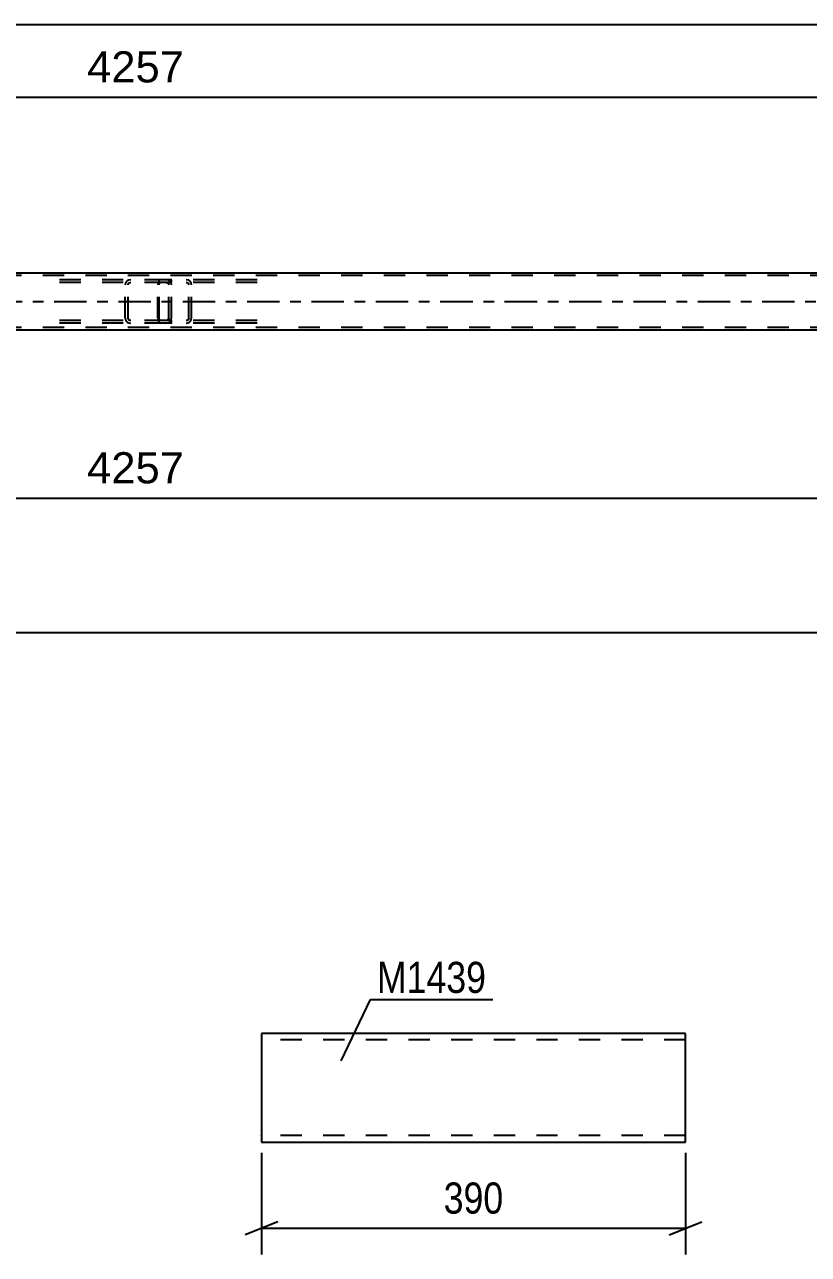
# Model space of a CAD drawing. Header units: millimetres. Extents: x 0 to 841, y 0 to 594.
# Drawn here: x 506.4 to 578.4, y 143.6 to 256.8 of the extents above; entities that cross this region are included whole.
import ezdxf

# ---------------------------------------------------------------- set-up
doc = ezdxf.new("R2010")
doc.units = ezdxf.units.MM
doc.linetypes.add('DXK_LINE_DOT2', pattern=[3.9198, 1.9599, -1.9599])
doc.linetypes.add('DXK_LINE_DOT3', pattern=[5.9187, 2.979, -0.9799, 0.9799, -0.9799])
doc.styles.add('Arial', font='ARIAL.TTF', dxfattribs={"height": 0.2})
doc.styles.add('Arial Narrow', font='ARIALN.TTF', dxfattribs={"height": 0.2})

# ---------------------------------------------------------------- blocks, each defined once
blk = doc.blocks.new('Part-317311729-4478 - 4224')
at = {"color": 2, "linetype": 'Continuous'}
for p, q in [((124.36, 233.92), (698.14, 233.92)), ((600.89, 228.64), (436.62, 228.64))]:
    blk.add_line(p, q, dxfattribs=at)
at = {"color": 7, "linetype": 'DXK_LINE_DOT2'}
for p, q in [((698.14, 233.68), (124.36, 233.68)), ((698.14, 228.88), (124.36, 228.88))]:
    blk.add_line(p, q, dxfattribs=at)
at = {"color": 7, "linetype": 'DXK_LINE_DOT3'}
blk.add_line((124.36, 231.28), (698.14, 231.28), dxfattribs=at)
blk = doc.blocks.new('Part-317311729-4341 - 4224')
at = {"color": 7, "linetype": 'DXK_LINE_DOT2'}
for p, q in [((518.77, 233.25), (518.69, 233.14)), ((518.88, 233.28), (518.77, 233.25)), ((527.74, 233.28), (518.88, 233.28)), ((519.87, 233.04), (519.87, 233.28)), ((521.4, 233.25), (521.21, 233.28)), ((518.63, 232.99), (518.61, 232.8)), ((518.61, 229.76), (518.61, 232.8)), ((518.69, 233.14), (518.63, 232.99)), ((518.74, 232.8), (518.75, 232.89)), ((518.74, 229.76), (518.74, 232.8)), ((518.75, 232.89), (518.78, 232.97)), ((518.78, 232.97), (518.83, 233.02)), ((518.83, 233.02), (518.88, 233.04)), ((527.74, 233.04), (518.88, 233.04)), ((521.21, 233.04), (521.31, 233.02)), ((521.31, 233.02), (521.39, 232.97)), ((521.39, 232.97), (521.44, 232.89)), ((521.44, 232.89), (521.46, 232.8)), ((521.46, 229.76), (521.46, 232.8)), ((521.72, 232.8), (521.68, 232.99)), ((521.72, 229.76), (521.72, 232.8)), ((518.61, 229.76), (518.63, 229.58)), ((518.63, 229.58), (518.69, 229.42)), ((518.69, 229.42), (518.77, 229.32)), ((518.75, 229.67), (518.74, 229.76)), ((518.78, 229.59), (518.75, 229.67)), ((518.77, 229.32), (518.88, 229.28)), ((518.83, 229.54), (518.78, 229.59)), ((518.88, 229.52), (518.83, 229.54)), ((527.74, 229.52), (518.88, 229.52)), ((527.74, 229.28), (518.88, 229.28)), ((519.87, 229.28), (519.87, 229.52)), ((521.31, 229.54), (521.21, 229.52)), ((521.21, 229.28), (521.4, 229.32)), ((521.39, 229.59), (521.31, 229.54)), ((521.44, 229.67), (521.39, 229.59)), ((521.46, 229.76), (521.44, 229.67)), ((521.68, 229.58), (521.72, 229.76))]:
    blk.add_line(p, q, dxfattribs=at)
for centre, start, end in [((521.23, 232.79), 23.8494, 68.8059), ((521.23, 229.78), 291.1941, 336.1506)]:
    blk.add_arc(centre, 0.492, start, end, dxfattribs=at)
blk = doc.blocks.new('Part-317311729-4337 - 4224')
at = {"color": 7, "linetype": 'DXK_LINE_DOT2'}
for p, q in [((519.36, 233.28), (508.5, 233.28)), ((516.12, 233.28), (515.93, 233.25)), ((519.55, 233.25), (519.36, 233.28)), ((519.36, 233.04), (508.5, 233.04)), ((515.65, 232.99), (515.61, 232.8)), ((515.61, 229.76), (515.61, 232.8)), ((515.87, 232.8), (515.89, 232.89)), ((515.87, 229.76), (515.87, 232.8)), ((515.89, 232.89), (515.94, 232.97)), ((515.94, 232.97), (516.03, 233.02)), ((516.03, 233.02), (516.12, 233.04)), ((519.36, 233.04), (519.46, 233.02)), ((519.46, 233.02), (519.54, 232.97)), ((519.54, 232.97), (519.6, 232.89)), ((519.6, 232.89), (519.61, 232.8)), ((519.61, 229.76), (519.61, 232.8)), ((519.87, 232.8), (519.83, 232.99)), ((519.87, 229.76), (519.87, 232.8)), ((519.36, 229.52), (508.5, 229.52)), ((519.36, 229.28), (508.5, 229.28)), ((515.61, 229.76), (515.65, 229.58)), ((515.89, 229.67), (515.87, 229.76)), ((515.94, 229.59), (515.89, 229.67)), ((515.93, 229.32), (516.12, 229.28)), ((516.03, 229.54), (515.94, 229.59)), ((516.12, 229.52), (516.03, 229.54)), ((519.46, 229.54), (519.36, 229.52)), ((519.36, 229.28), (519.55, 229.32)), ((519.54, 229.59), (519.46, 229.54)), ((519.6, 229.67), (519.54, 229.59)), ((519.61, 229.76), (519.6, 229.67)), ((519.83, 229.58), (519.87, 229.76))]:
    blk.add_line(p, q, dxfattribs=at)
for centre, start, end in [((516.1, 232.78), 110.7583, 155.6801), ((519.38, 232.78), 24.3199, 69.2417), ((516.1, 229.78), 204.3199, 249.2417), ((519.38, 229.78), 290.7583, 335.6801)]:
    blk.add_arc(centre, 0.496, start, end, dxfattribs=at)
blk = doc.blocks.new('Part-317311729-7113 - 7107')
at = {"color": 2, "linetype": 'Continuous'}
for p, q in [((567.14, 163.92), (528.14, 163.92)), ((528.14, 163.92), (528.14, 154.01)), ((567.14, 153.92), (567.14, 163.92)), ((528.14, 154.01), (528.14, 153.92)), ((528.14, 153.92), (567.14, 153.92))]:
    blk.add_line(p, q, dxfattribs=at)
at = {"color": 7, "linetype": 'DXK_LINE_DOT2'}
for p, q in [((567.14, 163.32), (528.14, 163.32)), ((528.14, 154.52), (528.14, 154.56)), ((567.14, 154.52), (528.14, 154.52)), ((567.14, 154.52), (567.14, 154.56))]:
    blk.add_line(p, q, dxfattribs=at)
blk = doc.blocks.new('StraightDimension-317311729-4613 - 4224')
at = {"color": 7, "linetype": 'Continuous'}
for p, q in [((431.42, 235.32), (431.42, 252.94)), ((601.69, 235.32), (601.69, 252.94)), ((432.92, 250.69), (429.92, 249.49)), ((600.19, 249.49), (603.19, 250.69)), ((431.42, 250.09), (601.69, 250.09))]:
    blk.add_line(p, q, dxfattribs=at)
at = {"color": 0}
blk.add_wipeout([(521.6, 250.84), (521.6, 255.04), (511.51, 255.04), (511.51, 250.84)], dxfattribs=at)
at = {"color": 3, "style": 'Arial'}
blk.add_text('4257', height=2.865, dxfattribs=at).set_placement((512.11, 251.44))
blk = doc.blocks.new('StraightDimension-317311729-4657 - 4224')
at = {"color": 7, "linetype": 'Continuous'}
for p, q in [((431.42, 227.24), (431.42, 202.99)), ((601.69, 227.24), (601.69, 200.77)), ((432.92, 213.79), (429.92, 212.59)), ((431.42, 213.19), (601.69, 213.19)), ((600.19, 212.59), (603.19, 213.79))]:
    blk.add_line(p, q, dxfattribs=at)
at = {"color": 0}
blk.add_wipeout([(521.6, 213.94), (521.6, 218.14), (511.51, 218.14), (511.51, 213.94)], dxfattribs=at)
at = {"color": 3, "style": 'Arial'}
blk.add_text('4257', height=2.865, dxfattribs=at).set_placement((512.11, 214.54))
at = {"color": 0, "linetype": 'Continuous'}
blk.add_wipeout([(601.09, 212.49), (596.89, 212.49), (596.89, 200.17), (601.09, 200.17)], dxfattribs=at)
at = {"color": 3, "linetype": 'Continuous', "style": 'Arial'}
blk.add_text('12618', height=2.865, rotation=90.0002, dxfattribs=at).set_placement((600.49, 200.77))
blk = doc.blocks.new('StraightDimension-317311729-4681 - 4224')
at = {"color": 7, "linetype": 'Continuous'}
blk.add_line((115.1, 200.8), (707.4, 200.8), dxfattribs=at)
blk = doc.blocks.new('StraightDimension-317311729-8638 - 4224')
at = {"color": 7, "linetype": 'Continuous'}
blk.add_line((115.74, 256.76), (706.76, 256.76), dxfattribs=at)
blk = doc.blocks.new('StraightDimension-317311729-7115 - 7107')
at = {"color": 7, "linetype": 'Continuous'}
for p, q in [((528.14, 152.92), (528.14, 143.58)), ((567.14, 152.92), (567.14, 143.58)), ((529.64, 146.58), (526.64, 145.38)), ((565.64, 145.38), (568.64, 146.58)), ((528.14, 145.98), (567.14, 145.98))]:
    blk.add_line(p, q, dxfattribs=at)
at = {"color": 0}
blk.add_wipeout([(550.98, 146.73), (550.98, 150.93), (544.3, 150.93), (544.3, 146.73)], dxfattribs=at)
at = {"color": 3, "style": 'Arial Narrow'}
blk.add_text('390', height=2.863, dxfattribs=at).set_placement((544.9, 147.33))
blk = doc.blocks.new('Mark-317311729-7109 - 7107')
at = {"color": 30, "linetype": 'Continuous'}
for p, q in [((535.48, 161.4), (538.16, 167.04)), ((538.16, 167.04), (549.41, 167.04))]:
    blk.add_line(p, q, dxfattribs=at)
at = {"color": 0}
blk.add_wipeout([(548.81, 167.64), (548.81, 170.64), (538.76, 170.64), (538.76, 167.64)], dxfattribs=at)
blk.add_wipeout([(548.81, 167.64), (548.81, 170.64), (538.76, 170.64), (538.76, 167.64)], dxfattribs=at)
at = {"color": 3, "style": 'Arial Narrow'}
blk.add_text('M1439', height=2.863, dxfattribs=at).set_placement((538.76, 167.64))

msp = doc.modelspace()

# ---------------------------------------------------------------- block references
for name in ['StraightDimension-317311729-4613 - 4224', 'Part-317311729-4478 - 4224', 'Part-317311729-4337 - 4224', 'Part-317311729-4341 - 4224', 'StraightDimension-317311729-4657 - 4224', 'Part-317311729-7113 - 7107', 'StraightDimension-317311729-7115 - 7107']:
    msp.add_blockref(name, (0, 0))

# ---------------------------------------------------------------- next in the draw order: block references
for name in ['StraightDimension-317311729-8638 - 4224', 'StraightDimension-317311729-4681 - 4224', 'Mark-317311729-7109 - 7107']:
    msp.add_blockref(name, (0, 0))

doc.saveas('drawing.dxf')
